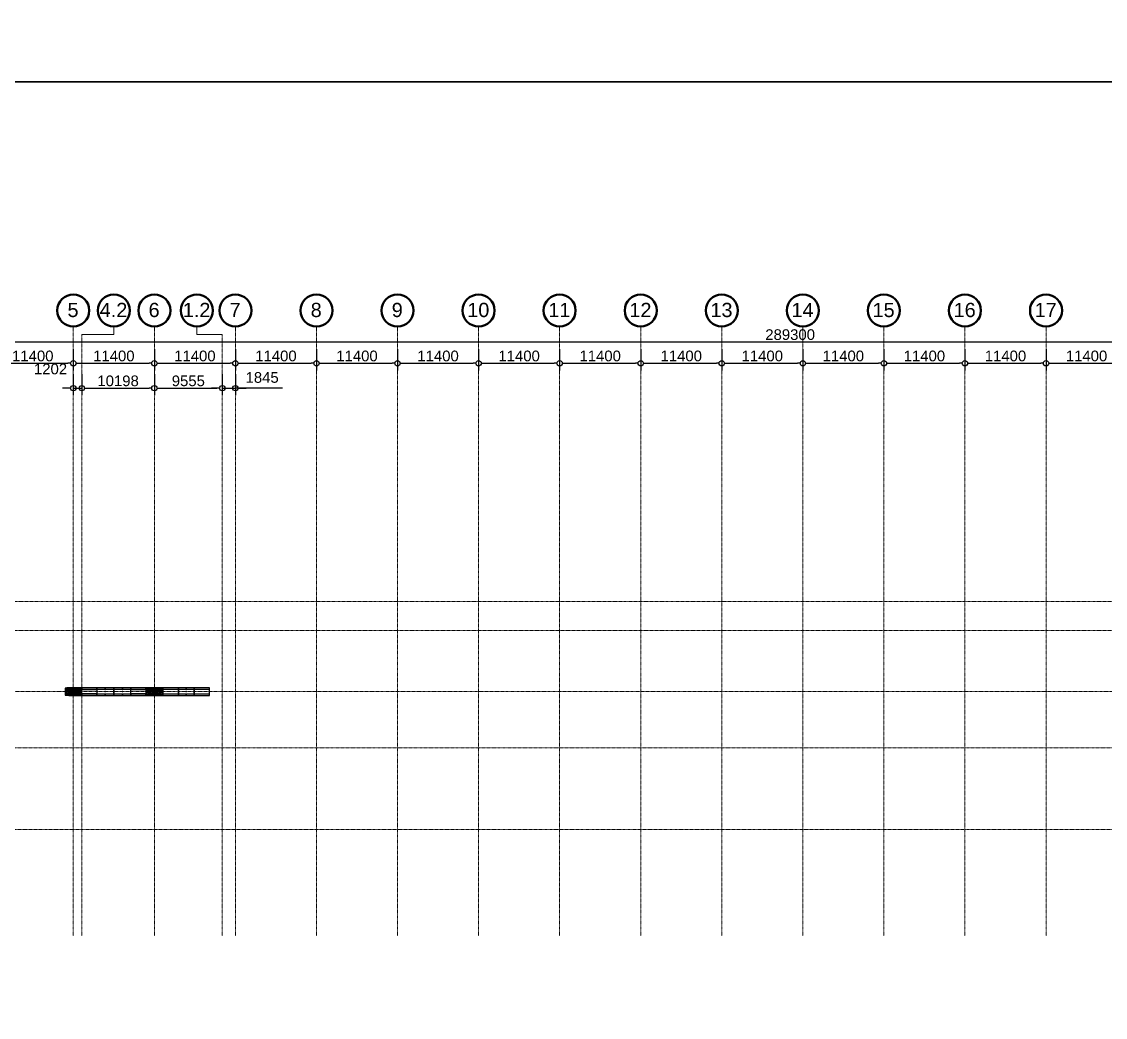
# Model space of a CAD drawing. Header units: millimetres. Extents: x -70132 to 394080, y -1879526 to 121974.
# Drawn here: x 40339 to 192744, y -867340 to -727334 of the extents above; entities that cross this region are included whole.
import ezdxf
from ezdxf.xclip import XClip

# ---------------------------------------------------------------- set-up
doc = ezdxf.new("R2010")
doc.units = ezdxf.units.MM
doc.header["$XCLIPFRAME"] = 2
doc.linetypes.add('DPA_Grid _ Level 100', pattern=[10, 5.5, -1.6, 1.3, -1.6])
for name, color, linetype in [('000 - CONCRETE_COL_HATCH_', 251, 'Continuous'), ('000 - CONCRETE_WALL_HATCH_', 251, 'Continuous'), ('000 - CONCRETE_WALL_MAIN_COLOR_1', 5, 'Continuous'), ('000 - CONCRETE_WALL_MAIN_COLOR_2', 1, 'Continuous'), ('009 - AHP_06_PANEL_MAIN_COLOR_1', 3, 'Continuous'), ('009 - AHP_06_PANEL_SYMBOL_', 251, 'Continuous')]:
    doc.layers.add(name, color=color, linetype=linetype)
for name, color, linetype, lineweight in [('A-ANNO-DIMS', 1, 'Continuous', 9), ('S-GRID', 251, 'Continuous', 9), ('S-GRID-IDEN', 3, 'Continuous', 50)]:
    doc.layers.add(name, color=color, linetype=linetype, lineweight=lineweight)
doc.styles.add('Arial', font='arial.ttf', dxfattribs={"height": 1500})
doc.styles.add('Arial_1', font='arial.ttf', dxfattribs={"height": 2000})
doc.styles.add('Arial_2', font='arial.ttf', dxfattribs={"height": 3})
doc.dimstyles.new('DPA-DIM-3_0_C-C', dxfattribs={"dimscale": 304.8, "dimtxt": 1530.3891, "dimasz": 2.46063, "dimexe": 3.28084, "dimexo": 0.0625, "dimgap": 0.82021, "dimtad": 1, "dimdec": 0, "dimzin": 0, "dimdsep": 46, "dimtxsty": 'Arial_2', "dimblk1": 'DOTBLANK', "dimblk2": 'DOTBLANK', "dimsah": 1, "dimcen": 0.09, "dimdle": 3.28084, "dimadec": 8, "dimazin": 0, "dimtfac": 1, "dimtdec": 4, "dimtix": 1, "dimtmove": 0, "dimatfit": 3, "dimfxl": 6.56168, "dimfxlon": 1, "dimtvp": 1, "dimtolj": 1, "dimtzin": 0, "dimarcsym": 2})
doc.dimstyles.new('DPA-DIM-3_0_C-C_1', dxfattribs={"dimscale": 304.8, "dimtxt": 1530.3891, "dimasz": 2.46063, "dimexe": 3.28084, "dimexo": 0.0625, "dimgap": 0.82021, "dimtad": 1, "dimdec": 0, "dimzin": 0, "dimdsep": 46, "dimtxsty": 'Arial_2', "dimblk1": 'DOTBLANK', "dimblk2": 'DOTBLANK', "dimsah": 1, "dimcen": 0.09, "dimdle": 3.28084, "dimadec": 8, "dimazin": 0, "dimtfac": 1, "dimtdec": 4, "dimtix": 1, "dimtmove": 1, "dimatfit": 3, "dimfxl": 6.56168, "dimfxlon": 1, "dimtvp": 1, "dimtolj": 1, "dimtzin": 0, "dimarcsym": 2})
pattern_1 = [(37.5, (0, 0), (-0.314967, 9.63412), [0, -7.6, 0, -8.5, 0, -8.125]), (7.5, (0, 0), (8.84888, 14.11073), [0, -4.1, 0, -6.85, 0, -2.625]), (327.5, (-6.15, 0), (15.57071, 0.028295), [0, -2.5, 0, -9, 0, -11.75]), (317.5, (-6.15, 0), (15.03063, 4.38838), [0, -1.25, 0, -5.9, 0, -6.75])]
pattern_2 = [(45, (0, 0), (-4.419417, 4.419417), []), (135, (0, 0), (-4.419417, -4.419417), [])]

# ---------------------------------------------------------------- blocks, each defined once
blk = doc.blocks.new('Grid - 100 Scale-2291345-4130-01 MULTI-PURPOSE LEVEL - REFLECTED CEILING PLAN')
at = {"layer": 'S-GRID-IDEN'}
blk.add_circle((0, 0), 4.5, dxfattribs=at)
blk = doc.blocks.new('_DotBlank')
at = {"color": 0, "linetype": 'ByBlock', "lineweight": -2}
blk.add_line((-0.5, 0), (-1, 0), dxfattribs=at)
blk.add_circle((0, 0), 0.5, dxfattribs=at)
blk = doc.blocks.new('*D1025')
at = {"layer": 'A-ANNO-DIMS', "color": 0, "lineweight": -2, "transparency": 16777216}
for p, q in [((-78035, 51159), (-78035, 48178)), ((211265, 51159), (211265, 48178)), ((-77285, 49178), (210515, 49178))]:
    blk.add_line(p, q, dxfattribs=at)
at = {"layer": 'Defpoints', "color": 0, "transparency": 16777216}
for p in [(-78035, 51178), (211265, 51178), (211265, 49178)]:
    blk.add_point(p, dxfattribs=at)
at = {"layer": 'A-ANNO-DIMS', "color": 0, "lineweight": -2, "transparency": 16777216, "xscale": 750, "yscale": 750, "zscale": 750, "rotation": 180}
blk.add_blockref('_DotBlank', (-78035, 49178), dxfattribs=at)
at = {"layer": 'A-ANNO-DIMS', "color": 0, "lineweight": -2, "transparency": 16777216, "xscale": 750, "yscale": 750, "zscale": 750}
blk.add_blockref('_DotBlank', (211265, 49178), dxfattribs=at)
at = {"layer": 'A-ANNO-DIMS', "color": 0, "transparency": 16777216, "insert": (66615, 50194), "char_height": 1500, "width": 8306.48, "attachment_point": 5, "style": 'Arial_1'}
blk.add_mtext('\\A1;289300', dxfattribs=at)
blk = doc.blocks.new('*D1029')
at = {"layer": 'A-ANNO-DIMS', "color": 0, "lineweight": -2, "transparency": 16777216}
for p, q in [((-45600, 48159), (-45600, 45178)), ((-34200, 48159), (-34200, 45178)), ((-44850, 46178), (-34950, 46178))]:
    blk.add_line(p, q, dxfattribs=at)
at = {"layer": 'Defpoints', "color": 0, "transparency": 16777216}
for p in [(-45600, 48178), (-34200, 48178), (-34200, 46178)]:
    blk.add_point(p, dxfattribs=at)
at = {"layer": 'A-ANNO-DIMS', "color": 0, "lineweight": -2, "transparency": 16777216, "xscale": 750, "yscale": 750, "zscale": 750, "rotation": 180}
blk.add_blockref('_DotBlank', (-45600, 46178), dxfattribs=at)
at = {"layer": 'A-ANNO-DIMS', "color": 0, "lineweight": -2, "transparency": 16777216, "xscale": 750, "yscale": 750, "zscale": 750}
blk.add_blockref('_DotBlank', (-34200, 46178), dxfattribs=at)
at = {"layer": 'A-ANNO-DIMS', "color": 0, "transparency": 16777216, "insert": (-39900, 47194), "char_height": 1500, "width": 6922.07, "attachment_point": 5, "style": 'Arial_1'}
blk.add_mtext('\\A1;11400', dxfattribs=at)
blk = doc.blocks.new('*D1030')
at = {"layer": 'A-ANNO-DIMS', "color": 0, "lineweight": -2, "transparency": 16777216}
for p, q in [((-34200, 48159), (-34200, 45178)), ((-22800, 48159), (-22800, 45178)), ((-33450, 46178), (-23550, 46178))]:
    blk.add_line(p, q, dxfattribs=at)
at = {"layer": 'Defpoints', "color": 0, "transparency": 16777216}
for p in [(-34200, 48178), (-22800, 48178), (-22800, 46178)]:
    blk.add_point(p, dxfattribs=at)
at = {"layer": 'A-ANNO-DIMS', "color": 0, "lineweight": -2, "transparency": 16777216, "xscale": 750, "yscale": 750, "zscale": 750, "rotation": 180}
blk.add_blockref('_DotBlank', (-34200, 46178), dxfattribs=at)
at = {"layer": 'A-ANNO-DIMS', "color": 0, "lineweight": -2, "transparency": 16777216, "xscale": 750, "yscale": 750, "zscale": 750}
blk.add_blockref('_DotBlank', (-22800, 46178), dxfattribs=at)
at = {"layer": 'A-ANNO-DIMS', "color": 0, "transparency": 16777216, "insert": (-28500, 47194), "char_height": 1500, "width": 6922.07, "attachment_point": 5, "style": 'Arial_1'}
blk.add_mtext('\\A1;11400', dxfattribs=at)
blk = doc.blocks.new('*D1031')
at = {"layer": 'A-ANNO-DIMS', "color": 0, "lineweight": -2, "transparency": 16777216}
for p, q in [((-22800, 48159), (-22800, 45178)), ((-11400, 48159), (-11400, 45178)), ((-22050, 46178), (-12150, 46178))]:
    blk.add_line(p, q, dxfattribs=at)
at = {"layer": 'Defpoints', "color": 0, "transparency": 16777216}
for p in [(-22800, 48178), (-11400, 48178), (-11400, 46178)]:
    blk.add_point(p, dxfattribs=at)
at = {"layer": 'A-ANNO-DIMS', "color": 0, "lineweight": -2, "transparency": 16777216, "xscale": 750, "yscale": 750, "zscale": 750, "rotation": 180}
blk.add_blockref('_DotBlank', (-22800, 46178), dxfattribs=at)
at = {"layer": 'A-ANNO-DIMS', "color": 0, "lineweight": -2, "transparency": 16777216, "xscale": 750, "yscale": 750, "zscale": 750}
blk.add_blockref('_DotBlank', (-11400, 46178), dxfattribs=at)
at = {"layer": 'A-ANNO-DIMS', "color": 0, "transparency": 16777216, "insert": (-17100, 47194), "char_height": 1500, "width": 6922.07, "attachment_point": 5, "style": 'Arial_1'}
blk.add_mtext('\\A1;11400', dxfattribs=at)
blk = doc.blocks.new('*D1032')
at = {"layer": 'A-ANNO-DIMS', "color": 0, "lineweight": -2, "transparency": 16777216}
for p, q in [((-11400, 48159), (-11400, 45178)), ((0, 48159), (0, 45178)), ((-10650, 46178), (-750, 46178))]:
    blk.add_line(p, q, dxfattribs=at)
at = {"layer": 'Defpoints', "color": 0, "transparency": 16777216}
for p in [(-11400, 48178), (0, 48178), (0, 46178)]:
    blk.add_point(p, dxfattribs=at)
at = {"layer": 'A-ANNO-DIMS', "color": 0, "lineweight": -2, "transparency": 16777216, "xscale": 750, "yscale": 750, "zscale": 750, "rotation": 180}
blk.add_blockref('_DotBlank', (-11400, 46178), dxfattribs=at)
at = {"layer": 'A-ANNO-DIMS', "color": 0, "lineweight": -2, "transparency": 16777216, "xscale": 750, "yscale": 750, "zscale": 750}
blk.add_blockref('_DotBlank', (0, 46178), dxfattribs=at)
at = {"layer": 'A-ANNO-DIMS', "color": 0, "transparency": 16777216, "insert": (-5700, 47194), "char_height": 1500, "width": 6922.07, "attachment_point": 5, "style": 'Arial_1'}
blk.add_mtext('\\A1;11400', dxfattribs=at)
blk = doc.blocks.new('*D1033')
at = {"layer": 'A-ANNO-DIMS', "color": 0, "lineweight": -2, "transparency": 16777216}
for p, q in [((0, 48159), (0, 45178)), ((11400, 48159), (11400, 45178)), ((750, 46178), (10650, 46178))]:
    blk.add_line(p, q, dxfattribs=at)
at = {"layer": 'Defpoints', "color": 0, "transparency": 16777216}
for p in [(0, 48178), (11400, 48178), (11400, 46178)]:
    blk.add_point(p, dxfattribs=at)
at = {"layer": 'A-ANNO-DIMS', "color": 0, "lineweight": -2, "transparency": 16777216, "xscale": 750, "yscale": 750, "zscale": 750, "rotation": 180}
blk.add_blockref('_DotBlank', (0, 46178), dxfattribs=at)
at = {"layer": 'A-ANNO-DIMS', "color": 0, "lineweight": -2, "transparency": 16777216, "xscale": 750, "yscale": 750, "zscale": 750}
blk.add_blockref('_DotBlank', (11400, 46178), dxfattribs=at)
at = {"layer": 'A-ANNO-DIMS', "color": 0, "transparency": 16777216, "insert": (5700, 47194), "char_height": 1500, "width": 6922.07, "attachment_point": 5, "style": 'Arial_1'}
blk.add_mtext('\\A1;11400', dxfattribs=at)
blk = doc.blocks.new('*D1034')
at = {"layer": 'A-ANNO-DIMS', "color": 0, "lineweight": -2, "transparency": 16777216}
for p, q in [((11400, 48159), (11400, 45178)), ((22800, 48159), (22800, 45178)), ((12150, 46178), (22050, 46178))]:
    blk.add_line(p, q, dxfattribs=at)
at = {"layer": 'Defpoints', "color": 0, "transparency": 16777216}
for p in [(11400, 48178), (22800, 48178), (22800, 46178)]:
    blk.add_point(p, dxfattribs=at)
at = {"layer": 'A-ANNO-DIMS', "color": 0, "lineweight": -2, "transparency": 16777216, "xscale": 750, "yscale": 750, "zscale": 750, "rotation": 180}
blk.add_blockref('_DotBlank', (11400, 46178), dxfattribs=at)
at = {"layer": 'A-ANNO-DIMS', "color": 0, "lineweight": -2, "transparency": 16777216, "xscale": 750, "yscale": 750, "zscale": 750}
blk.add_blockref('_DotBlank', (22800, 46178), dxfattribs=at)
at = {"layer": 'A-ANNO-DIMS', "color": 0, "transparency": 16777216, "insert": (17100, 47194), "char_height": 1500, "width": 6922.07, "attachment_point": 5, "style": 'Arial_1'}
blk.add_mtext('\\A1;11400', dxfattribs=at)
blk = doc.blocks.new('*D1035')
at = {"layer": 'A-ANNO-DIMS', "color": 0, "lineweight": -2, "transparency": 16777216}
for p, q in [((22800, 48159), (22800, 45178)), ((34200, 48159), (34200, 45178)), ((23550, 46178), (33450, 46178))]:
    blk.add_line(p, q, dxfattribs=at)
at = {"layer": 'Defpoints', "color": 0, "transparency": 16777216}
for p in [(22800, 48178), (34200, 48178), (34200, 46178)]:
    blk.add_point(p, dxfattribs=at)
at = {"layer": 'A-ANNO-DIMS', "color": 0, "lineweight": -2, "transparency": 16777216, "xscale": 750, "yscale": 750, "zscale": 750, "rotation": 180}
blk.add_blockref('_DotBlank', (22800, 46178), dxfattribs=at)
at = {"layer": 'A-ANNO-DIMS', "color": 0, "lineweight": -2, "transparency": 16777216, "xscale": 750, "yscale": 750, "zscale": 750}
blk.add_blockref('_DotBlank', (34200, 46178), dxfattribs=at)
at = {"layer": 'A-ANNO-DIMS', "color": 0, "transparency": 16777216, "insert": (28500, 47194), "char_height": 1500, "width": 6922.07, "attachment_point": 5, "style": 'Arial_1'}
blk.add_mtext('\\A1;11400', dxfattribs=at)
blk = doc.blocks.new('*D1036')
at = {"layer": 'A-ANNO-DIMS', "color": 0, "lineweight": -2, "transparency": 16777216}
for p, q in [((34200, 48159), (34200, 45178)), ((45600, 48159), (45600, 45178)), ((34950, 46178), (44850, 46178))]:
    blk.add_line(p, q, dxfattribs=at)
at = {"layer": 'Defpoints', "color": 0, "transparency": 16777216}
for p in [(34200, 48178), (45600, 48178), (45600, 46178)]:
    blk.add_point(p, dxfattribs=at)
at = {"layer": 'A-ANNO-DIMS', "color": 0, "lineweight": -2, "transparency": 16777216, "xscale": 750, "yscale": 750, "zscale": 750, "rotation": 180}
blk.add_blockref('_DotBlank', (34200, 46178), dxfattribs=at)
at = {"layer": 'A-ANNO-DIMS', "color": 0, "lineweight": -2, "transparency": 16777216, "xscale": 750, "yscale": 750, "zscale": 750}
blk.add_blockref('_DotBlank', (45600, 46178), dxfattribs=at)
at = {"layer": 'A-ANNO-DIMS', "color": 0, "transparency": 16777216, "insert": (39900, 47194), "char_height": 1500, "width": 6922.07, "attachment_point": 5, "style": 'Arial_1'}
blk.add_mtext('\\A1;11400', dxfattribs=at)
blk = doc.blocks.new('*D1037')
at = {"layer": 'A-ANNO-DIMS', "color": 0, "lineweight": -2, "transparency": 16777216}
for p, q in [((45600, 48159), (45600, 45178)), ((57000, 48159), (57000, 45178)), ((46350, 46178), (56250, 46178))]:
    blk.add_line(p, q, dxfattribs=at)
at = {"layer": 'Defpoints', "color": 0, "transparency": 16777216}
for p in [(45600, 48178), (57000, 48178), (57000, 46178)]:
    blk.add_point(p, dxfattribs=at)
at = {"layer": 'A-ANNO-DIMS', "color": 0, "lineweight": -2, "transparency": 16777216, "xscale": 750, "yscale": 750, "zscale": 750, "rotation": 180}
blk.add_blockref('_DotBlank', (45600, 46178), dxfattribs=at)
at = {"layer": 'A-ANNO-DIMS', "color": 0, "lineweight": -2, "transparency": 16777216, "xscale": 750, "yscale": 750, "zscale": 750}
blk.add_blockref('_DotBlank', (57000, 46178), dxfattribs=at)
at = {"layer": 'A-ANNO-DIMS', "color": 0, "transparency": 16777216, "insert": (51300, 47194), "char_height": 1500, "width": 6922.07, "attachment_point": 5, "style": 'Arial_1'}
blk.add_mtext('\\A1;11400', dxfattribs=at)
blk = doc.blocks.new('*D1038')
at = {"layer": 'A-ANNO-DIMS', "color": 0, "lineweight": -2, "transparency": 16777216}
for p, q in [((57000, 48159), (57000, 45178)), ((68400, 48159), (68400, 45178)), ((57750, 46178), (67650, 46178))]:
    blk.add_line(p, q, dxfattribs=at)
at = {"layer": 'Defpoints', "color": 0, "transparency": 16777216}
for p in [(57000, 48178), (68400, 48178), (68400, 46178)]:
    blk.add_point(p, dxfattribs=at)
at = {"layer": 'A-ANNO-DIMS', "color": 0, "lineweight": -2, "transparency": 16777216, "xscale": 750, "yscale": 750, "zscale": 750, "rotation": 180}
blk.add_blockref('_DotBlank', (57000, 46178), dxfattribs=at)
at = {"layer": 'A-ANNO-DIMS', "color": 0, "lineweight": -2, "transparency": 16777216, "xscale": 750, "yscale": 750, "zscale": 750}
blk.add_blockref('_DotBlank', (68400, 46178), dxfattribs=at)
at = {"layer": 'A-ANNO-DIMS', "color": 0, "transparency": 16777216, "insert": (62700, 47194), "char_height": 1500, "width": 6922.07, "attachment_point": 5, "style": 'Arial_1'}
blk.add_mtext('\\A1;11400', dxfattribs=at)
blk = doc.blocks.new('*D1039')
at = {"layer": 'A-ANNO-DIMS', "color": 0, "lineweight": -2, "transparency": 16777216}
for p, q in [((68400, 48159), (68400, 45178)), ((79800, 48159), (79800, 45178)), ((69150, 46178), (79050, 46178))]:
    blk.add_line(p, q, dxfattribs=at)
at = {"layer": 'Defpoints', "color": 0, "transparency": 16777216}
for p in [(68400, 48178), (79800, 48178), (79800, 46178)]:
    blk.add_point(p, dxfattribs=at)
at = {"layer": 'A-ANNO-DIMS', "color": 0, "lineweight": -2, "transparency": 16777216, "xscale": 750, "yscale": 750, "zscale": 750, "rotation": 180}
blk.add_blockref('_DotBlank', (68400, 46178), dxfattribs=at)
at = {"layer": 'A-ANNO-DIMS', "color": 0, "lineweight": -2, "transparency": 16777216, "xscale": 750, "yscale": 750, "zscale": 750}
blk.add_blockref('_DotBlank', (79800, 46178), dxfattribs=at)
at = {"layer": 'A-ANNO-DIMS', "color": 0, "transparency": 16777216, "insert": (74100, 47194), "char_height": 1500, "width": 6922.07, "attachment_point": 5, "style": 'Arial_1'}
blk.add_mtext('\\A1;11400', dxfattribs=at)
blk = doc.blocks.new('*D1040')
at = {"layer": 'A-ANNO-DIMS', "color": 0, "lineweight": -2, "transparency": 16777216}
for p, q in [((79800, 48159), (79800, 45178)), ((91200, 48159), (91200, 45178)), ((80550, 46178), (90450, 46178))]:
    blk.add_line(p, q, dxfattribs=at)
at = {"layer": 'Defpoints', "color": 0, "transparency": 16777216}
for p in [(79800, 48178), (91200, 48178), (91200, 46178)]:
    blk.add_point(p, dxfattribs=at)
at = {"layer": 'A-ANNO-DIMS', "color": 0, "lineweight": -2, "transparency": 16777216, "xscale": 750, "yscale": 750, "zscale": 750, "rotation": 180}
blk.add_blockref('_DotBlank', (79800, 46178), dxfattribs=at)
at = {"layer": 'A-ANNO-DIMS', "color": 0, "lineweight": -2, "transparency": 16777216, "xscale": 750, "yscale": 750, "zscale": 750}
blk.add_blockref('_DotBlank', (91200, 46178), dxfattribs=at)
at = {"layer": 'A-ANNO-DIMS', "color": 0, "transparency": 16777216, "insert": (85500, 47194), "char_height": 1500, "width": 6922.07, "attachment_point": 5, "style": 'Arial_1'}
blk.add_mtext('\\A1;11400', dxfattribs=at)
blk = doc.blocks.new('*D1041')
at = {"layer": 'A-ANNO-DIMS', "color": 0, "lineweight": -2, "transparency": 16777216}
for p, q in [((91200, 48159), (91200, 45178)), ((102600, 48159), (102600, 45178)), ((91950, 46178), (101850, 46178))]:
    blk.add_line(p, q, dxfattribs=at)
at = {"layer": 'Defpoints', "color": 0, "transparency": 16777216}
for p in [(91200, 48178), (102600, 48178), (102600, 46178)]:
    blk.add_point(p, dxfattribs=at)
at = {"layer": 'A-ANNO-DIMS', "color": 0, "lineweight": -2, "transparency": 16777216, "xscale": 750, "yscale": 750, "zscale": 750, "rotation": 180}
blk.add_blockref('_DotBlank', (91200, 46178), dxfattribs=at)
at = {"layer": 'A-ANNO-DIMS', "color": 0, "lineweight": -2, "transparency": 16777216, "xscale": 750, "yscale": 750, "zscale": 750}
blk.add_blockref('_DotBlank', (102600, 46178), dxfattribs=at)
at = {"layer": 'A-ANNO-DIMS', "color": 0, "transparency": 16777216, "insert": (96900, 47194), "char_height": 1500, "width": 6922.07, "attachment_point": 5, "style": 'Arial_1'}
blk.add_mtext('\\A1;11400', dxfattribs=at)
blk = doc.blocks.new('*D1042')
at = {"layer": 'A-ANNO-DIMS', "color": 0, "lineweight": -2, "transparency": 16777216}
for p, q in [((102600, 48159), (102600, 45178)), ((114000, 48159), (114000, 45178)), ((103350, 46178), (113250, 46178))]:
    blk.add_line(p, q, dxfattribs=at)
at = {"layer": 'Defpoints', "color": 0, "transparency": 16777216}
for p in [(102600, 48178), (114000, 48178), (114000, 46178)]:
    blk.add_point(p, dxfattribs=at)
at = {"layer": 'A-ANNO-DIMS', "color": 0, "lineweight": -2, "transparency": 16777216, "xscale": 750, "yscale": 750, "zscale": 750, "rotation": 180}
blk.add_blockref('_DotBlank', (102600, 46178), dxfattribs=at)
at = {"layer": 'A-ANNO-DIMS', "color": 0, "lineweight": -2, "transparency": 16777216, "xscale": 750, "yscale": 750, "zscale": 750}
blk.add_blockref('_DotBlank', (114000, 46178), dxfattribs=at)
at = {"layer": 'A-ANNO-DIMS', "color": 0, "transparency": 16777216, "insert": (108300, 47194), "char_height": 1500, "width": 6922.07, "attachment_point": 5, "style": 'Arial_1'}
blk.add_mtext('\\A1;11400', dxfattribs=at)
blk = doc.blocks.new('*D1055')
at = {"layer": 'A-ANNO-DIMS', "color": 0, "lineweight": -2, "transparency": 16777216}
for p, q in [((-13245, 44659), (-13245, 41678)), ((-11400, 44659), (-11400, 41678)), ((-13995, 42678), (-14745, 42678)), ((-13245, 42678), (-11400, 42678)), ((-13245, 42678), (-11400, 42678)), ((-4779, 42678), (-11400, 42678)), ((-10650, 42678), (-9900, 42678))]:
    blk.add_line(p, q, dxfattribs=at)
at = {"layer": 'Defpoints', "color": 0, "transparency": 16777216}
for p in [(-13245, 44678), (-11400, 44678), (-11400, 42678)]:
    blk.add_point(p, dxfattribs=at)
at = {"layer": 'A-ANNO-DIMS', "color": 0, "lineweight": -2, "transparency": 16777216, "xscale": 750, "yscale": 750, "zscale": 750}
blk.add_blockref('_DotBlank', (-13245, 42678), dxfattribs=at)
at = {"layer": 'A-ANNO-DIMS', "color": 0, "lineweight": -2, "transparency": 16777216, "xscale": 750, "yscale": 750, "zscale": 750, "rotation": 180}
blk.add_blockref('_DotBlank', (-11400, 42678), dxfattribs=at)
at = {"layer": 'A-ANNO-DIMS', "color": 0, "transparency": 16777216, "insert": (-9972, 44928), "char_height": 1500, "width": 5537.65, "attachment_point": 1, "line_spacing_factor": 0.941778, "style": 'Arial_1'}
blk.add_mtext('\\A1;1845', dxfattribs=at)
blk = doc.blocks.new('*D1056')
at = {"layer": 'A-ANNO-DIMS', "color": 0, "lineweight": -2, "transparency": 16777216}
for p, q in [((-34200, 44659), (-34200, 41678)), ((-32998, 44659), (-32998, 41678)), ((-34950, 42678), (-35700, 42678)), ((-34200, 42678), (-32998, 42678)), ((-32248, 42678), (-31498, 42678))]:
    blk.add_line(p, q, dxfattribs=at)
at = {"layer": 'Defpoints', "color": 0, "transparency": 16777216}
for p in [(-34200, 44678), (-32998, 44678), (-32998, 42678)]:
    blk.add_point(p, dxfattribs=at)
at = {"layer": 'A-ANNO-DIMS', "color": 0, "lineweight": -2, "transparency": 16777216, "xscale": 750, "yscale": 750, "zscale": 750}
blk.add_blockref('_DotBlank', (-34200, 42678), dxfattribs=at)
at = {"layer": 'A-ANNO-DIMS', "color": 0, "lineweight": -2, "transparency": 16777216, "xscale": 750, "yscale": 750, "zscale": 750, "rotation": 180}
blk.add_blockref('_DotBlank', (-32998, 42678), dxfattribs=at)
at = {"layer": 'A-ANNO-DIMS', "color": 0, "transparency": 16777216, "insert": (-39733, 46125), "char_height": 1500, "width": 5537.65, "attachment_point": 1, "line_spacing_factor": 0.941778, "style": 'Arial_1'}
blk.add_mtext('\\A1;1202', dxfattribs=at)
blk = doc.blocks.new('*D1057')
at = {"layer": 'A-ANNO-DIMS', "color": 0, "lineweight": -2, "transparency": 16777216}
for p, q in [((-32998, 44659), (-32998, 41678)), ((-22800, 44659), (-22800, 41678)), ((-32248, 42678), (-23550, 42678))]:
    blk.add_line(p, q, dxfattribs=at)
at = {"layer": 'Defpoints', "color": 0, "transparency": 16777216}
for p in [(-32998, 44678), (-22800, 44678), (-22800, 42678)]:
    blk.add_point(p, dxfattribs=at)
at = {"layer": 'A-ANNO-DIMS', "color": 0, "lineweight": -2, "transparency": 16777216, "xscale": 750, "yscale": 750, "zscale": 750, "rotation": 180}
blk.add_blockref('_DotBlank', (-32998, 42678), dxfattribs=at)
at = {"layer": 'A-ANNO-DIMS', "color": 0, "lineweight": -2, "transparency": 16777216, "xscale": 750, "yscale": 750, "zscale": 750}
blk.add_blockref('_DotBlank', (-22800, 42678), dxfattribs=at)
at = {"layer": 'A-ANNO-DIMS', "color": 0, "transparency": 16777216, "insert": (-27899, 43694), "char_height": 1500, "width": 6922.07, "attachment_point": 5, "style": 'Arial_1'}
blk.add_mtext('\\A1;10198', dxfattribs=at)
blk = doc.blocks.new('*D1058')
at = {"layer": 'A-ANNO-DIMS', "color": 0, "lineweight": -2, "transparency": 16777216}
for p, q in [((-22800, 44659), (-22800, 41678)), ((-13245, 44659), (-13245, 41678)), ((-22050, 42678), (-13995, 42678))]:
    blk.add_line(p, q, dxfattribs=at)
at = {"layer": 'Defpoints', "color": 0, "transparency": 16777216}
for p in [(-22800, 44678), (-13245, 44678), (-13245, 42678)]:
    blk.add_point(p, dxfattribs=at)
at = {"layer": 'A-ANNO-DIMS', "color": 0, "lineweight": -2, "transparency": 16777216, "xscale": 750, "yscale": 750, "zscale": 750, "rotation": 180}
blk.add_blockref('_DotBlank', (-22800, 42678), dxfattribs=at)
at = {"layer": 'A-ANNO-DIMS', "color": 0, "lineweight": -2, "transparency": 16777216, "xscale": 750, "yscale": 750, "zscale": 750}
blk.add_blockref('_DotBlank', (-13245, 42678), dxfattribs=at)
at = {"layer": 'A-ANNO-DIMS', "color": 0, "transparency": 16777216, "insert": (-18022, 43694), "char_height": 1500, "width": 5537.65, "attachment_point": 5, "style": 'Arial_1'}
blk.add_mtext('\\A1;9555', dxfattribs=at)
blk = doc.blocks.new('*U1070')
at = {"layer": '000 - CONCRETE_COL_HATCH_'}
h = blk.add_hatch(dxfattribs=at)
h.set_pattern_fill('AR-CONC', color=256, scale=15)
h.set_pattern_definition([(50, (0, 0), (107.589, -9.413), [11.25, -123.75]), (355, (0, 0), (-20.813, 112.829), [9, -99]), (100.451, (8.97, -0.78), (86.776, 103.416), [9.561, -105.171]), (46.184, (0, 30), (160.086, -24.828), [16.875, -185.625]), (96.636, (13.34, 27.93), (140.2, 146.118), [14.342, -157.757]), (351.184, (0, 30), (140.2, 146.118), [13.5, -148.5]), (21, (15, 22.5), (89.536, -60.393), [11.25, -123.75]), (326, (15, 22.5), (36.497, 108.7725), [9, -99]), (71.451, (22.46, 17.47), (126.033, 48.38), [9.561, -105.171]), (37.5, (0, 0), (1.824, 49.9341), [0, -97.8, 0, -100.5, 0, -99.375]), (7.5, (0, 0), (39.4604, 59.1618), [0, -57.3, 0, -95.55, 0, -37.875]), (327.5, (-33.45, 0), (80.0734, -3.3832), [0, -37.5, 0, -117, 0, -155.25]), (317.5, (-48.45, 0), (87.478, 15.0157), [0, -48.75, 0, -77.7, 0, -110.25])])
h.paths.add_polyline_path([(-1125, 500), (1125, 500), (1125, -500), (-1125, -500)])
at = {"layer": '000 - CONCRETE_WALL_HATCH_'}
h = blk.add_hatch(dxfattribs=at)
h.set_pattern_fill('AR-SAND', color=256, scale=5)
h.set_pattern_definition(pattern_1)
h.paths.add_polyline_path([(-1165, 540), (-1175, 550), (-1175, -550), (-1165, -540)])
h = blk.add_hatch(dxfattribs=at)
h.set_pattern_fill('AR-SAND', color=256, scale=5)
h.set_pattern_definition(pattern_1)
h.paths.add_polyline_path([(1175, 550), (-1175, 550), (-1165, 540), (1165, 540)])
h = blk.add_hatch(dxfattribs=at)
h.set_pattern_fill('ANSI37', color=256, scale=50)
h.set_pattern_definition(pattern_2)
h.paths.add_polyline_path([(-1165, 540), (-1125, 500), (1125, 500), (1165, 540)])
h = blk.add_hatch(dxfattribs=at)
h.set_pattern_fill('ANSI37', color=256, scale=50)
h.set_pattern_definition(pattern_2)
h.paths.add_polyline_path([(-1125, 500), (-1165, 540), (-1165, -540), (-1125, -500)])
h = blk.add_hatch(dxfattribs=at)
h.set_pattern_fill('ANSI37', color=256, scale=50)
h.set_pattern_definition(pattern_2)
h.paths.add_polyline_path([(1165, 540), (1125, 500), (1125, -500), (1165, -540)])
h = blk.add_hatch(dxfattribs=at)
h.set_pattern_fill('AR-SAND', color=256, scale=5)
h.set_pattern_definition(pattern_1)
h.paths.add_polyline_path([(1175, 550), (1165, 540), (1165, -540), (1175, -550)])
h = blk.add_hatch(dxfattribs=at)
h.set_pattern_fill('AR-SAND', color=256, scale=5)
h.set_pattern_definition(pattern_1)
h.paths.add_polyline_path([(1165, -540), (-1165, -540), (-1175, -550), (1175, -550)])
h = blk.add_hatch(dxfattribs=at)
h.set_pattern_fill('ANSI37', color=256, scale=50)
h.set_pattern_definition(pattern_2)
h.paths.add_polyline_path([(1125, -500), (-1125, -500), (-1165, -540), (1165, -540)])
blk.add_point((0, 0))
at = {"layer": '000 - CONCRETE_WALL_MAIN_COLOR_1'}
blk.add_lwpolyline([(-1125, 500), (1125, 500), (1125, -500), (-1125, -500)], close=True, dxfattribs=at)
at = {"layer": '000 - CONCRETE_WALL_MAIN_COLOR_2'}
for points in [[(-1165, 540), (-1175, 550), (-1175, -550), (-1165, -540)], [(1175, 550), (-1175, 550), (-1165, 540), (1165, 540)], [(1165, 540), (-1165, 540), (-1125, 500), (1125, 500)], [(-1125, 500), (-1165, 540), (-1165, -540), (-1125, -500), (-1125, 500)], [(1165, 540), (1125, 500), (1125, -500), (1165, -540)], [(1175, 550), (1165, 540), (1165, -540), (1175, -550)], [(1165, -540), (-1165, -540), (-1175, -550), (1175, -550)], [(1125, -500), (-1125, -500), (-1165, -540), (1165, -540)]]:
    blk.add_lwpolyline(points, close=True, dxfattribs=at)
blk = doc.blocks.new('*U1071')
at = {"layer": '009 - AHP_06_PANEL_MAIN_COLOR_1'}
blk.add_lwpolyline([(1590, 0), (1590, 640), (80, 640), (80, 589), (0, 589), (0, 0), (1590, 0), (1590, 0), (1590, 0), (1590, 0), (1590, 0), (1590, 0)], close=True, dxfattribs=at)
blk = doc.blocks.new('*U1072')
at = {"layer": '009 - AHP_06_PANEL_MAIN_COLOR_1'}
blk.add_lwpolyline([(0, -100), (2190, -100), (2190, 100), (0, 100)], close=True, dxfattribs=at)
at = {"layer": '009 - AHP_06_PANEL_SYMBOL_'}
blk.add_point((0, 0), dxfattribs=at)
blk = doc.blocks.new('*U1073')
at = {"layer": '009 - AHP_06_PANEL_MAIN_COLOR_1'}
blk.add_lwpolyline([(0, -100), (2190, -100), (2190, 100), (0, 100)], close=True, dxfattribs=at)
at = {"layer": '009 - AHP_06_PANEL_SYMBOL_'}
blk.add_point((0, 0), dxfattribs=at)
blk = doc.blocks.new('*U1074')
blk.add_point((0, 0))
at = {"layer": '009 - AHP_06_PANEL_MAIN_COLOR_1'}
blk.add_lwpolyline([(-100, -1200), (100, -1200), (100, 1200), (-100, 1200)], close=True, dxfattribs=at)
blk = doc.blocks.new('*U1075')
blk.add_point((0, 0))
at = {"layer": '009 - AHP_06_PANEL_MAIN_COLOR_1'}
blk.add_lwpolyline([(-100, -1200), (100, -1200), (100, 1200), (-100, 1200)], close=True, dxfattribs=at)
blk = doc.blocks.new('*U1076')
at = {"layer": '009 - AHP_06_PANEL_MAIN_COLOR_1'}
blk.add_lwpolyline([(0, -300), (2105, -300), (2105, 300), (0, 300)], close=True, dxfattribs=at)
at = {"layer": '009 - AHP_06_PANEL_SYMBOL_'}
blk.add_point((0, 0), dxfattribs=at)
blk = doc.blocks.new('*U1077')
at = {"layer": '009 - AHP_06_PANEL_MAIN_COLOR_1'}
blk.add_lwpolyline([(0, -100), (2105, -100), (2105, 100), (0, 100)], close=True, dxfattribs=at)
at = {"layer": '009 - AHP_06_PANEL_SYMBOL_'}
blk.add_point((0, 0), dxfattribs=at)
blk = doc.blocks.new('*U1078')
at = {"layer": '009 - AHP_06_PANEL_MAIN_COLOR_1'}
blk.add_lwpolyline([(0, -100), (2105, -100), (2105, 100), (0, 100)], close=True, dxfattribs=at)
at = {"layer": '009 - AHP_06_PANEL_SYMBOL_'}
blk.add_point((0, 0), dxfattribs=at)
blk = doc.blocks.new('*U1079')
at = {"layer": '009 - AHP_06_PANEL_MAIN_COLOR_1'}
blk.add_lwpolyline([(0, -320), (1590, -320), (1590, 320), (0, 320)], close=True, dxfattribs=at)
at = {"layer": '009 - AHP_06_PANEL_SYMBOL_'}
blk.add_point((0, 0), dxfattribs=at)
blk = doc.blocks.new('*U1080')
at = {"layer": '009 - AHP_06_PANEL_MAIN_COLOR_1'}
blk.add_lwpolyline([(0, -295), (1460, -295), (1460, 295), (0, 295)], close=True, dxfattribs=at)
at = {"layer": '009 - AHP_06_PANEL_SYMBOL_'}
blk.add_point((0, 0), dxfattribs=at)
blk = doc.blocks.new('*U1081')
at = {"layer": '009 - AHP_06_PANEL_MAIN_COLOR_1'}
blk.add_lwpolyline([(0, -300), (2190, -300), (2190, 300), (0, 300)], close=True, dxfattribs=at)
at = {"layer": '009 - AHP_06_PANEL_SYMBOL_'}
blk.add_point((0, 0), dxfattribs=at)
blk = doc.blocks.new('*U1082')
blk.add_point((0, 0))
at = {"layer": '009 - AHP_06_PANEL_MAIN_COLOR_1'}
blk.add_lwpolyline([(-1095, -300), (1095, -300), (1095, 300), (-1095, 300)], close=True, dxfattribs=at)
blk = doc.blocks.new('*U1083')
blk.add_point((0, 0))
at = {"layer": '009 - AHP_06_PANEL_MAIN_COLOR_1'}
blk.add_lwpolyline([(-1095, -100), (1095, -100), (1095, 100), (-1095, 100)], close=True, dxfattribs=at)
blk = doc.blocks.new('*U1084')
blk.add_point((0, 0))
at = {"layer": '009 - AHP_06_PANEL_MAIN_COLOR_1'}
blk.add_lwpolyline([(-1095, -100), (1095, -100), (1095, 100), (-1095, 100)], close=True, dxfattribs=at)
blk = doc.blocks.new('*U1085')
blk.add_point((0, 0))
at = {"layer": '009 - AHP_06_PANEL_MAIN_COLOR_1'}
blk.add_lwpolyline([(-950, -320), (950, -320), (950, 320), (-950, 320)], close=True, dxfattribs=at)
blk = doc.blocks.new('*U1086')
blk.add_point((0, 0))
at = {"layer": '009 - AHP_06_PANEL_MAIN_COLOR_1'}
blk.add_lwpolyline([(-1200, -300), (1200, -300), (1200, 300), (-1200, 300)], close=True, dxfattribs=at)
blk = doc.blocks.new('*U1087')
blk.add_point((0, 0))
at = {"layer": '009 - AHP_06_PANEL_MAIN_COLOR_1'}
blk.add_lwpolyline([(-300, -1200), (300, -1200), (300, 1200), (-300, 1200)], close=True, dxfattribs=at)
blk = doc.blocks.new('*U1088')
at = {"layer": '009 - AHP_06_PANEL_MAIN_COLOR_1'}
blk.add_lwpolyline([(200, -200), (200, -200), (200, -200), (1013, -200), (1013, 0), (0, 0), (200, -200), (200, -200), (200, -200), (200, -200), (200, -200), (200, -200)], close=True, dxfattribs=at)
blk = doc.blocks.new('*U1089')
blk.add_point((0, 0))
at = {"layer": '009 - AHP_06_PANEL_MAIN_COLOR_1'}
blk.add_lwpolyline([(-360, -600), (360, -600), (360, 600), (-360, 600)], close=True, dxfattribs=at)
blk = doc.blocks.new('*U1090')
blk.add_point((0, 0))
at = {"layer": '009 - AHP_06_PANEL_MAIN_COLOR_1'}
blk.add_lwpolyline([(-360, -600), (360, -600), (360, 600), (-360, 600)], close=True, dxfattribs=at)
blk = doc.blocks.new('*U1091')
blk.add_point((0, 0))
at = {"layer": '009 - AHP_06_PANEL_MAIN_COLOR_1'}
blk.add_lwpolyline([(-100, -600), (100, -600), (100, 600), (-100, 600)], close=True, dxfattribs=at)
blk = doc.blocks.new('*U1092')
blk.add_point((0, 0))
at = {"layer": '009 - AHP_06_PANEL_MAIN_COLOR_1'}
blk.add_lwpolyline([(-100, -600), (100, -600), (100, 600), (-100, 600)], close=True, dxfattribs=at)
blk = doc.blocks.new('*U1093')
at = {"layer": '009 - AHP_06_PANEL_MAIN_COLOR_1'}
blk.add_lwpolyline([(1012, 0), (1012, 0), (1012, 0), (812, -200), (0, -200), (0, 0), (1012, 0), (1012, 0), (1012, 0), (1012, 0), (1012, 0), (1012, 0)], close=True, dxfattribs=at)
blk = doc.blocks.new('*U1094')
at = {"layer": '009 - AHP_06_PANEL_MAIN_COLOR_1'}
blk.add_lwpolyline([(42, 0), (42, 0), (42, 0), (762, 720), (0, 720), (0, 0), (42, 0), (42, 0), (42, 0), (42, 0), (42, 0), (42, 0)], close=True, dxfattribs=at)
blk = doc.blocks.new('*U1095')
at = {"layer": '009 - AHP_06_PANEL_MAIN_COLOR_1'}
blk.add_lwpolyline([(763, 0), (763, 0), (763, 0), (763, -720), (720, -720), (0, 0), (763, 0), (763, 0), (763, 0), (763, 0), (763, 0), (763, 0)], close=True, dxfattribs=at)
blk = doc.blocks.new('W-1-PP19-AR-4130-01-A_20260405-002855_C06_OVL')
blk.add_line((229325, 6191), (229325, 6831))
for name, p, rotation in [('*U1080', (227735, 6485), 180), ('*U1077', (-8100, 450), 180), ('*U1074', (-6900, 450), 90), ('*U1087', (-6900, 0), 90), ('*U1074', (-4500, 450), 90), ('*U1072', (3385, 450), 180), ('*U1081', (3385, 0), 180), ('*U1092', (198699, 550), 90), ('*U1090', (198699, 40), 90), ('*U1091', (199899, 550), 90), ('*U1089', (199899, 40), 90), ('*U1091', (201099, 550), 90), ('*U1089', (201099, 40), 90), ('*U1091', (202299, 550), 90), ('*U1089', (202299, 40), 90), ('*U1078', (-8100, -450), 180), ('*U1075', (-6900, -450), 90), ('*U1075', (-4500, -450), 90), ('*U1072', (3385, -450), 180)]:
    blk.add_blockref(name, p, dxfattribs=dict(rotation=rotation))
for name, p in [('*U1071', (227735, 6191)), ('*U1085', (230275, 6511)), ('*U1079', (231225, 6511)), ('*U1086', (-4500, 0)), ('*U1077', (-3300, 450)), ('*U1070', (0, 0)), ('*U1083', (4480, 450)), ('*U1082', (4480, 0)), ('*U1072', (5575, 450)), ('*U1081', (5575, 0)), ('*U1088', (197086, 650)), ('*U1095', (197336, 400)), ('*U1093', (202899, 650)), ('*U1094', (202899, -320)), ('*U1078', (-3300, -450)), ('*U1084', (4480, -450)), ('*U1073', (5575, -450))]:
    blk.add_blockref(name, p)
ref = blk.add_blockref('*U1070', (-11400, 0))
XClip(ref).set_block_clipping_path([(-1124.9999934138, -500.0000000046), (-651.6592337274, -500.0000000047), (-651.6592337274, -550.0000000048), (1175.0000065862, -550.0000000048), (1175.0000065862, 549.9999999948), (-924.9999934138, 550), (-924.9999934138, 500), (-1124.9999934138, 500)])
at = {"xscale": -1}
blk.add_blockref('*U1076', (-8100, 0), dxfattribs=at)
at = {"xscale": -1, "rotation": 180}
blk.add_blockref('*U1076', (-3300, 0), dxfattribs=at)
blk = doc.blocks.new('W-1-PP19-AR-4130-01-A_20251223-114435_EX_GRID_B8')
at = {"layer": 'S-GRID', "linetype": 'DPA_Grid _ Level 100'}
for p, q in [((-34200, -34321.3), (-34200, 51340.2)), ((-22800, -34321.3), (-22800, 51340.2)), ((-11400, -34321.3), (-11400, 51340.2)), ((0, -34321.3), (0, 51340.2)), ((11400, -34321.3), (11400, 51340.2)), ((22800, -34321.3), (22800, 51340.2)), ((34200, -34321.3), (34200, 51340.2)), ((45600, -34321.3), (45600, 51340.2)), ((57000, -34321.3), (57000, 51340.2)), ((68400, -34321.3), (68400, 51340.2)), ((79800, -34321.3), (79800, 51340.2)), ((91200, -34321.3), (91200, 51340.2)), ((102600, -34321.3), (102600, 51340.2)), ((-32998.1, -34321.3), (-32998.1, 50229.2)), ((-13245, -34321.3), (-13245, 50229.2)), ((234361.3, 12673), (-118802, 12673)), ((234361.3, 8615), (-121977, 8615)), ((232895.8, 0), (-121977, 0)), ((232733.8, -7900), (-121977, -7900)), ((232733.8, -19375), (-121977, -19375))]:
    blk.add_line(p, q, dxfattribs=at)
at = {"layer": 'S-GRID'}
for p, q in [((-28499, 50229.2), (-28499, 51340.2)), ((-16816.4, 50229.2), (-16816.4, 51340.2)), ((-32998.1, 50229.2), (-28499, 50229.2)), ((-13245, 50229.2), (-16816.4, 50229.2))]:
    blk.add_line(p, q, dxfattribs=at)
at = {"layer": 'S-GRID-IDEN', "xscale": 499.9999999999995, "yscale": 499.9999999999995, "zscale": 499.9999999999995}
for p in [(-34200, 53590.2), (-28499, 53590.2), (-22800, 53590.2), (-16816.4, 53590.2), (-11400, 53590.2), (0, 53590.2), (11400, 53590.2), (22800, 53590.2), (34200, 53590.2), (45600, 53590.2), (57000, 53590.2), (68400, 53590.2), (79800, 53590.2), (91200, 53590.2), (102600, 53590.2)]:
    blk.add_blockref('Grid - 100 Scale-2291345-4130-01 MULTI-PURPOSE LEVEL - REFLECTED CEILING PLAN', p, dxfattribs=at)
at = {"layer": 'S-GRID-IDEN', "lineweight": 9, "char_height": 2000, "attachment_point": 1, "style": 'Arial'}
for s, insert, width in [('5', (-35016.5, 54669.7), 1883.966), ('4.2', (-30488, 54669.7), 4729.956), ('6', (-23616.5, 54669.7), 1883.966), ('1.2', (-18805.3, 54669.7), 4729.956), ('7', (-12216.5, 54669.7), 1883.966), ('8', (-816.5, 54669.7), 1883.966), ('9', (10583.5, 54669.7), 1883.966), ('10', (21206, 54669.7), 3767.931), ('11', (32606, 54669.7), 3767.931), ('12', (44006, 54669.7), 3767.931), ('13', (55406, 54669.7), 3767.931), ('14', (66806, 54669.7), 3767.931), ('15', (78206, 54669.7), 3767.931), ('16', (89606, 54669.7), 3767.931), ('17', (101006, 54669.7), 3767.931)]:
    blk.add_mtext(s, dxfattribs=dict(at, insert=insert, width=width))
at = {"layer": 'A-ANNO-DIMS', "color": 1}
for base, p1, p2, override, picture, middle in [((211265, 49178), (-78035, 51178), (211265, 51178), {"dimpost": '<>', "dimfxl": 289300}, '*D1025', (66615, 50194.4)), ((-34200, 46178), (-45600, 48178), (-34200, 48178), {"dimpost": '<>', "dimfxl": 11400}, '*D1029', (-39900, 47193.9)), ((-22800, 46178), (-34200, 48178), (-22800, 48178), {"dimpost": '<>', "dimfxl": 11400}, '*D1030', (-28500, 47193.9)), ((-11400, 46178), (-22800, 48178), (-11400, 48178), {"dimpost": '<>', "dimfxl": 11400}, '*D1031', (-17100, 47193.9)), ((0, 46178), (-11400, 48178), (0, 48178), {"dimpost": '<>', "dimfxl": 11400}, '*D1032', (-5700, 47193.9)), ((11400, 46178), (0, 48178), (11400, 48178), {"dimpost": '<>', "dimfxl": 11400}, '*D1033', (5700, 47193.9)), ((22800, 46178), (11400, 48178), (22800, 48178), {"dimpost": '<>', "dimfxl": 11400}, '*D1034', (17100, 47193.9)), ((34200, 46178), (22800, 48178), (34200, 48178), {"dimpost": '<>', "dimfxl": 11400}, '*D1035', (28500, 47193.9)), ((45600, 46178), (34200, 48178), (45600, 48178), {"dimpost": '<>', "dimfxl": 11400}, '*D1036', (39900, 47193.9)), ((57000, 46178), (45600, 48178), (57000, 48178), {"dimpost": '<>', "dimfxl": 11400}, '*D1037', (51300, 47193.9)), ((68400, 46178), (57000, 48178), (68400, 48178), {"dimpost": '<>', "dimfxl": 11400}, '*D1038', (62700, 47193.9)), ((79800, 46178), (68400, 48178), (79800, 48178), {"dimpost": '<>', "dimfxl": 11400}, '*D1039', (74100, 47193.9)), ((91200, 46178), (79800, 48178), (91200, 48178), {"dimpost": '<>', "dimfxl": 11400}, '*D1040', (85500, 47193.9)), ((102600, 46178), (91200, 48178), (102600, 48178), {"dimpost": '<>', "dimfxl": 11400}, '*D1041', (96900, 47193.9)), ((114000, 46178), (102600, 48178), (114000, 48178), {"dimpost": '<>', "dimfxl": 11400}, '*D1042', (108300, 47193.9)), ((-22800, 42678), (-32998.1, 44678), (-22800, 44678), {"dimpost": '<>', "dimfxl": 10198.138815}, '*D1057', (-27899.1, 43693.9)), ((-13245, 42678), (-22800, 44678), (-13245, 44678), {"dimpost": '<>', "dimfxl": 9555.000007}, '*D1058', (-18022.5, 43693.9))]:
    dim = blk.add_linear_dim(base=base, p1=p1, p2=p2, dimstyle='DPA-DIM-3_0_C-C', override=override, dxfattribs=at)
    dim.commit()
    dim.dimension.update_dxf_attribs({"geometry": picture, "text_midpoint": middle})
for base, p1, p2, override, picture, middle in [((-32998.1, 42678), (-34200, 44678), (-32998.1, 44678), {"dimpost": '<>', "dimfxl": 1201.861185}, '*D1056', (-36964.3, 43875.4)), ((-11400, 42678), (-13245, 44678), (-11400, 44678), {"dimpost": '<>', "dimfxl": 1844.999993}, '*D1055', (-7203.5, 43875.4))]:
    dim = blk.add_linear_dim(base=base, p1=p1, p2=p2, dimstyle='DPA-DIM-3_0_C-C_1', override=override, dxfattribs=at)
    dim.commit()
    dim.dimension.update_dxf_attribs({"geometry": picture, "text_midpoint": middle, "dimtype": 128})
blk = doc.blocks.new('A$Ce79c5009')
at = {"rotation": 90.00000000000001}
for name, p in [('W-1-PP19-AR-4130-01-A_20251223-114435_EX_GRID_B8', (0, 0)), ('W-1-PP19-AR-4130-01-A_20260405-002855_C06_OVL', (0, -22800))]:
    blk.add_blockref(name, p, dxfattribs=at)

msp = doc.modelspace()

# ---------------------------------------------------------------- linework, layer by layer
at = {"color": 2}
msp.add_lwpolyline([(-66720.1, -735811.6), (356364.1, -735811.6), (356364.1, -592847.4), (-66720.1, -592847.4)], close=True, dxfattribs=at)
msp.add_lwpolyline([(-66720.1, -878775.9), (356364.1, -878775.9), (356364.1, -735811.6), (-66720.1, -735811.6)], close=True)

# ---------------------------------------------------------------- block references
at = {"rotation": 270}
msp.add_blockref('A$Ce79c5009', (81800.7, -821542.4), dxfattribs=at)

doc.saveas('drawing.dxf')
